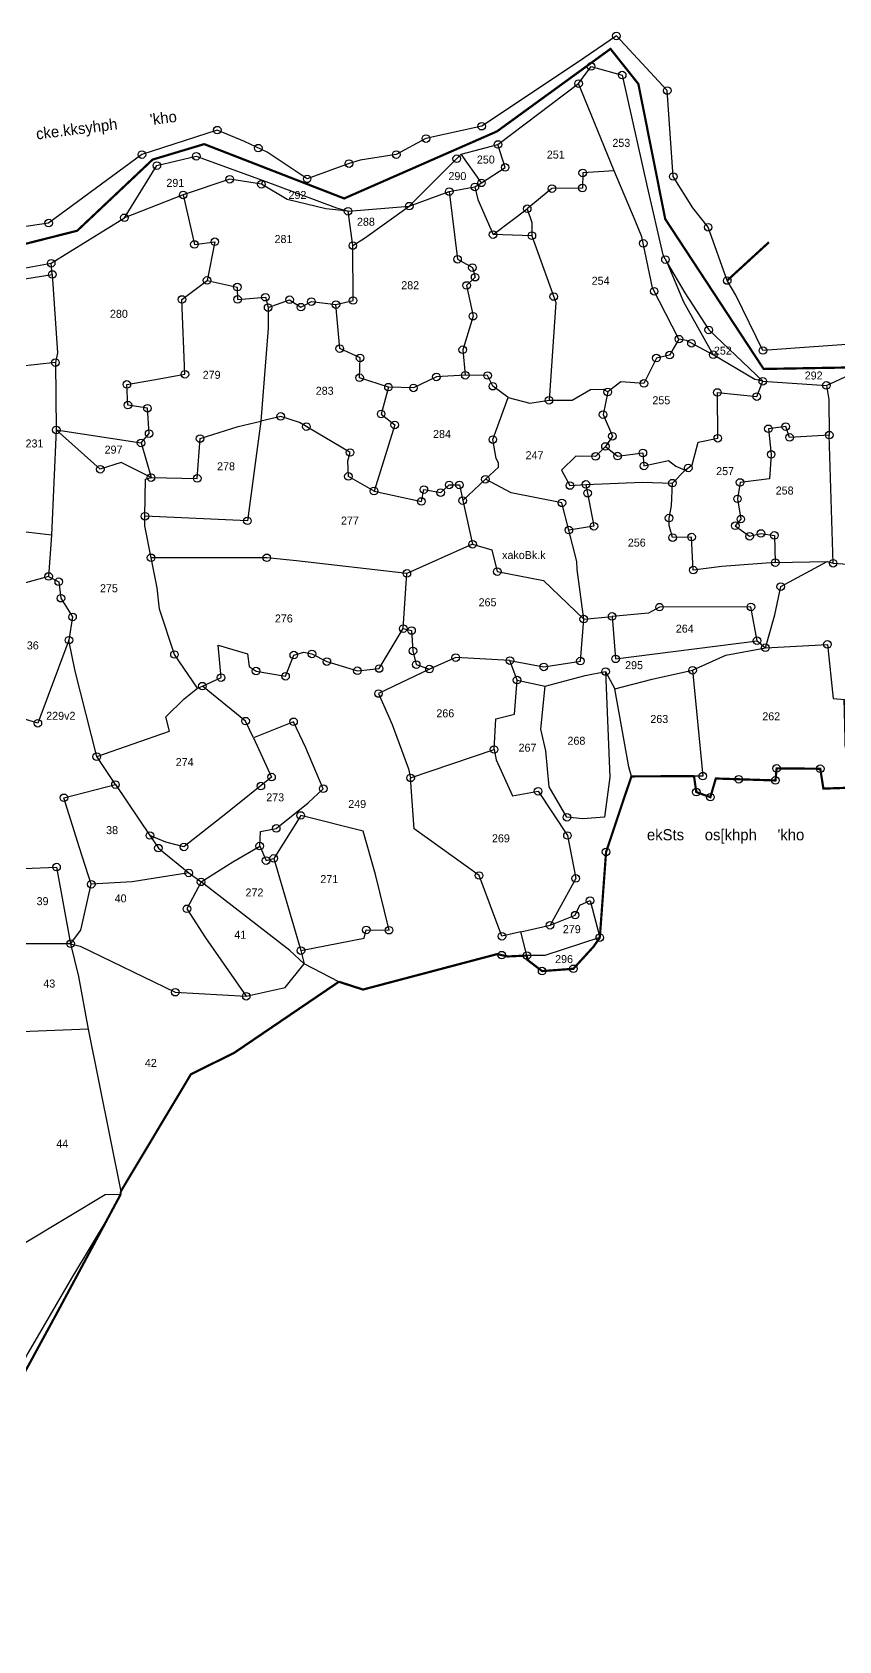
# Model space of a CAD drawing. Header units: feet. Extents: x 59 to 277694, y 0 to 2067228.
# Drawn here: x 396.4 to 577.7, y 138.2 to 500 of the extents above; entities that cross this region are included whole.
import ezdxf
from ezdxf.enums import TextEntityAlignment as Align

# ---------------------------------------------------------------- set-up
doc = ezdxf.new("R2010")
doc.units = ezdxf.units.FT
doc.header["$LTSCALE"] = 0.3
doc.header["$MEASUREMENT"] = 0
doc.linetypes.add('DASHDOT', pattern=[1, 0.5, -0.25, 0, -0.25])
doc.linetypes.add('DIVIDE', pattern=[1.25, 0.5, -0.25, 0, -0.25, 0, -0.25])
for name, color, linetype in [('OFF', 1, 'Continuous'), ('POLY_PARCEL', 6, 'Continuous'), ('POLY_ROAD', 30, 'Continuous'), ('POLY_WATER', 4, 'Continuous'), ('SYM_STONE', 1, 'Continuous'), ('TEXT_MAPIN', 7, 'Continuous'), ('TEXT_MAPOUT', 7, 'Continuous'), ('TEXT_PARCEL', 7, 'Continuous'), ('V_BOUND_LINE', 7, 'Continuous'), ('V_BOUND_STREAM_LINE', 7, 'DASHDOT'), ('V_DIVIDE_LINE', 7, 'DIVIDE')]:
    doc.layers.add(name, color=color, linetype=linetype)
doc.styles.add('TEXT_MAP', font='')
doc.styles.get('TEXT_MAP').set_extended_font_data('Kruti Dev 050')

# ---------------------------------------------------------------- blocks, each defined once
blk = doc.blocks.new('STONE')
blk.add_circle((0, 0), 0.851)

msp = doc.modelspace()

# ---------------------------------------------------------------- linework, layer by layer
at = {"layer": 'OFF'}
for points in [[(559.35, 363.12), (561.22, 361.56)], [(525.3, 356.19), (527.35, 352.28)], [(456.81, 293.44), (457.56, 290.45)]]:
    msp.add_lwpolyline(points, dxfattribs=at)
at = {"layer": 'POLY_PARCEL'}
for points in [[(527.21, 468.84), (519.23, 488.42)], [(497.4, 466.11), (502.72, 469.58), (501.1, 474.74)], [(497.4, 466.11), (492.82, 472.53)], [(447.9, 465.8), (440.78, 466.91), (430.32, 463.39)], [(527.21, 468.84), (520.15, 468.35), (520.09, 464.95), (513.22, 464.82), (507.67, 460.3)], [(541.78, 430.96), (535.82, 442.51), (533.47, 453.95), (531.98, 457.67), (527.21, 468.84)], [(430.32, 463.39), (417.1, 458.25)], [(430.32, 463.39), (432.85, 452.25), (437.44, 452.87), (435.69, 444.16)], [(447.9, 465.8), (448.29, 466.64)], [(467.39, 459.71), (462.38, 460.29), (453.72, 462.4), (447.9, 465.8)], [(481.15, 460.87), (490.15, 464.13)], [(490.15, 464.13), (495.91, 465.18)], [(490.15, 464.13), (492.01, 448.91), (495.35, 447.05), (495.97, 444.89), (494.05, 443.03), (495.49, 436.12), (493.19, 428.58), (493.75, 422.82)], [(495.91, 465.18), (497.4, 466.11)], [(495.91, 465.18), (496.59, 462.34), (500, 454.48)], [(468.47, 451.99), (467.39, 459.71)], [(468.47, 451.99), (471.09, 453.68), (481.15, 460.87)], [(500, 454.48), (507.67, 460.3)], [(507.67, 460.3), (508.72, 457.2), (508.72, 454.23)], [(508.72, 454.23), (500, 454.48)], [(508.72, 454.23), (514.13, 439.17), (512.58, 417.21)], [(464.66, 438.72), (468.53, 439.65), (468.47, 451.99)], [(400.9, 445.5), (402.04, 427.9), (401.6, 425.69)], [(539.18, 448.11), (542.82, 439.35), (549.52, 427.44)], [(420.85, 407.62), (422.67, 409.71), (422.3, 415.4), (417.91, 416.13), (417.66, 420.77), (423.66, 421.82), (430.72, 423.06), (430.04, 439.88), (435.69, 444.16)], [(435.69, 444.16), (442.5, 442.68), (442.56, 439.89), (448.81, 440.39), (449.43, 438.04)], [(449.43, 438.04), (449.43, 433.46), (447.81, 412.5)], [(449.43, 438.04), (454.26, 439.83), (456.8, 438.16), (459.15, 439.4), (464.66, 438.72)], [(476.48, 420.16), (469.98, 422.27), (470.1, 426.72), (465.52, 428.82), (464.66, 438.72)], [(541.78, 430.96), (539.68, 427.38), (536.71, 426.7), (533.92, 421), (528.72, 421.37), (525.77, 419.07)], [(549.52, 427.44), (543.46, 430.65), (541.78, 430.96)], [(560.65, 421.48), (558.87, 421.87), (549.52, 427.44)], [(401.6, 425.69), (389.23, 424.32)], [(401.6, 425.69), (401.79, 410.54)], [(476.48, 420.16), (474.84, 414.12), (477.88, 411.65), (473.23, 396.8)], [(493.75, 422.82), (487.25, 422.45), (482.11, 419.98), (476.48, 420.16)], [(503.42, 417.83), (499.95, 420.37), (498.78, 422.78), (493.75, 422.82)], [(543.22, 401.48), (544.77, 402.65), (546.13, 407.79), (550.53, 408.65), (550.45, 418.96), (559.3, 418.03), (560.65, 421.48)], [(574.96, 420.55), (575.47, 417.41), (575.59, 409.37)], [(498.28, 399.45), (501.19, 402.18), (501.19, 403.17), (500.7, 404.09), (499.95, 408.36), (503.42, 417.83)], [(503.42, 417.83), (508.25, 416.53), (512.58, 417.21)], [(512.58, 417.21), (517.78, 417.21), (521.87, 419.62), (524.72, 419.69), (525.77, 419.07)], [(525.77, 419.07), (524.72, 413.99), (526.82, 409.11), (525.27, 406.82)], [(447.81, 412.5), (444.77, 390.09), (421.74, 391.13)], [(423.1, 399.81), (433.5, 399.63), (434.12, 408.6), (442.67, 411.32), (447.81, 412.5)], [(473.23, 396.8), (467.48, 400.08), (467.35, 403.61), (467.85, 405.46), (456.46, 412.21), (452.25, 413.57), (447.81, 412.5)], [(401.79, 410.54), (400.74, 386.88)], [(423.1, 399.81), (416.4, 403.19), (411.69, 401.7), (401.79, 410.54)], [(401.79, 410.54), (420.85, 407.62)], [(575.59, 409.37), (566.68, 408.87), (565.81, 411.28), (561.91, 410.79), (562.53, 405.03), (562.16, 399.53), (555.54, 398.72), (554.96, 395.04), (555.71, 390.47), (554.47, 388.98), (557.69, 386.63), (560.22, 387.25), (563.26, 386.81), (563.44, 380.69)], [(576.47, 380.54), (575.59, 409.37)], [(420.85, 407.62), (423.1, 399.81)], [(525.27, 406.82), (523.05, 404.59), (518.59, 404.65), (515.37, 401.5), (517.29, 398.03), (520.88, 398.28)], [(525.27, 406.82), (527.98, 404.67), (533.68, 405.35), (533.92, 402.44), (539.43, 403.68), (541.1, 402.38), (543.22, 401.48)], [(421.74, 391.13), (421.87, 399.44), (423.1, 399.81)], [(473.23, 396.8), (483.88, 394.45), (484.44, 397.11), (488.22, 396.43), (490.13, 398.16), (492.42, 398.16), (493.17, 394.64)], [(493.17, 394.64), (498.28, 399.45)], [(517.04, 388.01), (515.49, 394.13), (504.04, 396.42), (498.28, 399.45)], [(520.88, 398.28), (522.67, 388.87), (517.04, 388.01)], [(520.88, 398.28), (533.59, 398.82), (540.31, 398.57)], [(563.44, 380.69), (551.46, 379.82), (545.02, 379.02), (544.65, 386.44), (540.38, 386.32), (539.57, 389.04), (539.57, 390.71), (540.13, 393.5), (540.31, 398.57)], [(540.31, 398.57), (543.22, 401.48)], [(493.17, 394.64), (495.41, 384.82)], [(423.1, 381.78), (421.74, 388.96), (421.74, 391.13)], [(400.74, 386.88), (387.93, 388.37)], [(520.38, 368), (518.9, 379.18), (518.84, 380.97), (517.04, 388.01)], [(400.74, 386.88), (400.07, 377.58)], [(495.41, 384.82), (480.62, 378.26)], [(495.41, 384.82), (499.71, 383.57), (500.95, 378.68), (511.35, 376.64), (520.38, 368)], [(480.62, 378.26), (455.79, 381.1), (449.13, 381.78), (423.1, 381.78)], [(433.57, 352.48), (428.37, 360.03), (425.03, 370.24), (424.47, 375), (423.1, 381.78)], [(561.22, 361.56), (563.35, 368.97), (564.67, 375.31), (575.14, 380.95)], [(563.44, 380.69), (575.14, 380.95)], [(575.14, 380.95), (576.47, 380.54)], [(576.47, 380.54), (596.22, 379.24), (600.4, 378.87)], [(400.07, 377.58), (388.56, 374.46)], [(400.07, 377.58), (402.36, 376.4), (402.85, 372.69), (405.45, 368.48), (404.64, 363.25)], [(479.81, 365.85), (480.62, 378.26)], [(434.64, 352.91), (438.85, 354.83), (438.2, 362.09), (444.8, 360.21), (445.17, 357.36), (446.72, 356.31), (453.34, 355.14), (455.2, 359.9), (457.43, 360.52), (459.28, 360.15), (462.63, 358.42), (469.5, 356.37), (474.39, 356.87), (479.81, 365.85)], [(479.81, 365.85), (481.67, 365.42), (481.98, 360.84), (482.72, 357.75), (485.7, 356.76)], [(503.79, 358.66), (511.41, 357.24), (519.64, 358.54), (520.38, 368)], [(520.38, 368), (526.77, 368.61)], [(404.64, 363.25), (397.65, 344.56), (389.79, 347.02)], [(410.89, 337.05), (406.06, 356.31), (404.64, 363.25)], [(561.22, 361.56), (575.17, 362.31), (576.47, 350.12), (579.01, 349.92)], [(503.79, 358.66), (491.6, 359.34), (485.7, 356.76)], [(505.4, 354.27), (503.79, 358.66)], [(544.87, 356.49), (552.3, 359.89), (561.22, 361.56)], [(485.7, 356.76), (474.24, 351.25), (477.33, 344.29), (480.98, 334.32), (481.47, 332.28)], [(531.1, 332.61), (530.51, 334.77), (527.35, 352.28), (535.77, 354.51), (544.87, 356.49)], [(544.87, 356.49), (547.16, 332.67), (545.18, 332.67)], [(410.89, 337.05), (427.24, 342.82), (426.43, 346.04), (430.54, 350.07), (433.57, 352.48)], [(433.57, 352.48), (434.64, 352.91)], [(446.12, 341.26), (444.36, 345.04), (434.64, 352.91)], [(500.23, 338.66), (500.6, 345.58), (504.84, 346.6), (505.4, 354.27)], [(505.4, 354.27), (511.74, 352.91)], [(447.53, 316.95), (447.72, 320.23), (451.24, 320.91), (458.42, 326.7), (461.83, 329.85), (457.93, 339.07), (455.14, 344.89), (446.12, 341.26)], [(446.12, 341.26), (450.19, 332.45), (439.91, 324.16), (430.5, 316.74), (426.42, 317.85), (422.84, 319.32)], [(415.1, 330.77), (410.89, 337.05)], [(481.47, 332.28), (500.23, 338.66)], [(500.23, 338.66), (500.7, 336.31), (504.35, 328.27), (510.11, 329.26), (516.73, 319.32), (518.59, 309.67), (512.82, 299.12)], [(409.66, 308.34), (406.99, 316.54), (403.52, 327.8), (415.1, 330.77)], [(415.1, 330.77), (422.84, 319.32)], [(506.26, 297.64), (501.99, 296.65), (496.85, 310.32), (482.28, 320.81), (481.47, 332.28)], [(422.84, 319.32), (424.76, 316.48), (431.58, 310.9)], [(434.34, 308.89), (441.46, 313.43), (447.53, 316.95)], [(447.53, 316.95), (448.95, 313.68), (450.68, 314.17)], [(394.61, 311.9), (401.85, 312.21), (405.01, 294.98)], [(405.01, 294.98), (407.31, 298.01), (409.66, 308.34)], [(431.58, 310.9), (418.89, 308.86), (409.66, 308.34)], [(434.34, 308.89), (431.18, 302.83), (435.33, 296.27), (444.49, 283.15)], [(431.58, 310.9), (434.34, 308.89)], [(457.56, 290.45), (454.34, 293.42), (434.34, 308.89)], [(512.82, 299.12), (518.46, 301.41), (519.51, 303.64), (521.8, 304.69), (524, 296.35)], [(506.26, 297.64), (512.82, 299.12)], [(507.62, 292.32), (506.26, 297.64)], [(405.01, 294.98), (393.38, 294.98)], [(405.01, 294.98), (407.13, 294.46), (428.55, 284.07), (444.49, 283.15)], [(405.01, 294.98), (406.82, 287.59), (408.99, 275.78)], [(524, 296.35), (511.65, 292.32), (507.62, 292.32)], [(444.49, 283.15), (453.22, 285.13), (457.56, 290.45)], [(465.33, 286.42), (457.56, 290.45)], [(408.99, 275.78), (393.99, 275.14)], [(408.99, 275.78), (416.27, 239.22)], [(416.27, 238.6), (412.81, 238.48), (385.45, 222.06)]]:
    msp.add_lwpolyline(points, dxfattribs=at)
for points in [[(526.77, 368.61), (527.55, 359.05), (559.35, 363.12), (557.99, 370.73), (537.42, 370.68), (534.96, 369.32)], [(511.74, 352.91), (520.72, 355.27), (525.3, 356.19), (526.22, 332.41), (525.04, 323.42), (520.21, 323.05), (516.62, 323.42), (512.59, 330.23), (511.85, 338.33), (510.74, 343.22)], [(450.68, 314.17), (456.81, 293.44), (470.99, 296.23), (471.48, 298.08), (476.62, 298.02), (473.53, 310.58), (470.8, 320.29), (456.75, 323.82)]]:
    msp.add_lwpolyline(points, close=True, dxfattribs=at)
at = {"layer": 'POLY_ROAD'}
for points in [[(386.49, 425.12), (386.89, 441.82), (392.31, 444.12), (400.9, 445.5)], [(400.9, 445.5), (400.65, 448.03)], [(413.63, 233.68), (405.19, 219.72), (395.37, 202.85), (386.55, 186.14), (379.32, 172.26), (372.23, 158.72), (367.72, 150.45), (370.02, 158.63), (375.34, 181.14), (379.44, 198.92), (385.45, 222.06)]]:
    msp.add_lwpolyline(points, dxfattribs=at)
at = {"layer": 'POLY_WATER'}
for points in [[(588.84, 430.42), (560.68, 428.4), (554.59, 440.88), (552.64, 444.14), (548.36, 456.11), (544.94, 460.46), (540.51, 467.54), (539.17, 486.87), (527.74, 499.15), (518.95, 493.16), (497.44, 478.85), (484.92, 476.05), (478.23, 472.47), (470.14, 471.23), (467.61, 470.43), (458.2, 467.01), (449.18, 472.99), (444.12, 475.4), (437.98, 477.97), (421.06, 472.46), (400.06, 457.07), (381.2, 454.24)], [(519.23, 488.42), (522.03, 492.3), (529.03, 490.36), (534.63, 465.25), (538.14, 449.9), (539.18, 448.11)], [(501.1, 474.74), (519.23, 488.42)], [(492.82, 472.53), (501.1, 474.74)], [(417.1, 458.25), (424.41, 469.98), (433.28, 472.08), (448.29, 466.64)], [(481.15, 460.87), (492.82, 472.53)], [(448.29, 466.64), (464.82, 460.48), (467.39, 459.71)], [(467.39, 459.71), (481.15, 460.87)], [(400.65, 448.03), (417.1, 458.25)], [(383.69, 442.83), (393.26, 446.71), (400.65, 448.03)], [(539.18, 448.11), (543.12, 441.35), (548.49, 433.03), (560.65, 421.48)], [(560.65, 421.48), (574.96, 420.55)], [(574.96, 420.55), (580.17, 422.96), (605.96, 420), (608.06, 419.46)]]:
    msp.add_lwpolyline(points, dxfattribs=at)
at = {"layer": 'V_BOUND_LINE', "const_width": 0.5}
for points in [[(579.01, 349.92), (579.27, 339.24), (583.21, 338.89), (582.69, 332.14), (581.99, 330.13), (574.27, 329.86), (573.57, 334.33), (563.76, 334.42), (563.49, 331.7), (550.08, 332.14), (548.86, 327.94), (545.7, 329.08), (545.18, 332.67)], [(545.18, 332.67), (531.1, 332.61)], [(531.1, 332.61), (525.41, 315.62), (524, 296.35)], [(524, 296.35), (522.6, 294.33), (518.05, 289.34), (511.03, 288.82), (507.7, 291.36), (507.62, 292.32)], [(507.62, 292.32), (503.28, 292.11), (500.91, 292.64), (470.76, 284.67), (465.33, 286.42)], [(465.33, 286.42), (441.8, 270.44), (432.07, 265.62), (416.27, 239.22)], [(416.27, 238.6), (413.63, 233.68)], [(416.27, 239.22), (416.27, 238.6)], [(413.63, 233.68), (402.23, 212.45), (386.63, 183.72), (376.88, 166.22), (371.09, 155.1), (367.41, 148.62), (366.6, 144.01), (361.7, 139.02), (363.01, 144.27)]]:
    msp.add_lwpolyline(points, dxfattribs=at)
at = {"layer": 'V_BOUND_STREAM_LINE', "ltscale": 10, "const_width": 0.5, "flags": 128}
msp.add_lwpolyline([(91.34, 370.19), (114.41, 368.98), (147.42, 430.71), (202.27, 466.57), (248.46, 482.81), (284.1, 496.55), (317.52, 481.7), (341.2, 454.56), (373.54, 446.99), (406.5, 455.34), (423.45, 471.34), (435.05, 474.82), (466.52, 462.6), (500.87, 477.68), (526.4, 496.24), (532.67, 488.36), (538.71, 457.97), (560.83, 424.25), (613.98, 425.18), (621.18, 430.28), (637.31, 448.18)], dxfattribs=at)
at = {"layer": 'V_DIVIDE_LINE', "ltscale": 10, "const_width": 0.5, "flags": 128}
msp.add_lwpolyline([(552.64, 444.14), (562.02, 452.75)], dxfattribs=at)

# ---------------------------------------------------------------- block references
at = {"layer": 'SYM_STONE'}
for p in [(527.74, 499.15), (522.03, 492.3), (519.23, 488.42), (529.03, 490.36), (539.17, 486.87), (437.98, 477.97), (497.44, 478.85), (447.22, 473.92), (484.92, 476.05), (501.1, 474.74), (421.06, 472.46), (424.41, 469.98), (433.28, 472.08), (467.61, 470.43), (478.23, 472.47), (491.82, 471.54), (502.72, 469.58), (440.78, 466.91), (458.2, 467.01), (497.4, 466.11), (520.15, 468.35), (540.51, 467.54), (430.32, 463.39), (447.9, 465.8), (490.15, 464.13), (495.91, 465.18), (513.22, 464.82), (520.09, 464.95), (467.39, 459.71), (481.15, 460.87), (507.67, 460.3), (400.06, 457.07), (417.1, 458.25), (548.36, 456.11), (432.85, 452.25), (437.44, 452.87), (468.47, 451.99), (500, 454.48), (508.72, 454.23), (533.77, 452.48), (400.65, 448.03), (492.01, 448.91), (538.76, 448.84), (400.9, 445.5), (495.35, 447.05), (495.97, 444.89), (435.69, 444.16), (442.5, 442.68), (494.05, 443.03), (536.22, 441.73), (552.64, 444.14), (430.04, 439.88), (442.56, 439.89), (448.81, 440.39), (449.43, 438.04), (454.26, 439.83), (456.8, 438.16), (459.15, 439.4), (464.66, 438.72), (468.53, 439.65), (513.64, 440.54), (495.49, 436.12), (541.78, 430.96), (544.61, 430.04), (548.49, 433.03), (465.52, 428.82), (470.1, 426.72), (493.19, 428.58), (536.71, 426.7), (539.68, 427.38), (549.52, 427.44), (560.68, 428.4), (401.6, 425.69), (430.72, 423.06), (493.75, 422.82), (498.78, 422.78), (417.66, 420.77), (469.98, 422.27), (476.48, 420.16), (482.11, 419.98), (487.25, 422.45), (499.95, 420.37), (525.77, 419.07), (533.92, 421), (550.45, 418.96), (560.65, 421.48), (574.96, 420.55), (417.91, 416.13), (422.3, 415.4), (512.58, 417.21), (559.3, 418.03), (452.25, 413.57), (474.84, 414.12), (477.88, 411.65), (524.72, 413.99), (401.79, 410.54), (422.67, 409.71), (434.12, 408.6), (458.02, 411.28), (499.95, 408.36), (526.82, 409.11), (550.53, 408.65), (561.91, 410.79), (565.81, 411.28), (566.68, 408.87), (575.59, 409.37), (420.85, 407.62), (467.85, 405.46), (523.05, 404.59), (525.27, 406.82), (527.98, 404.67), (533.68, 405.35), (562.53, 405.03), (411.69, 401.7), (533.92, 402.44), (543.89, 401.99), (423.1, 399.81), (433.5, 399.63), (467.48, 400.08), (490.13, 398.16), (492.42, 398.16), (498.28, 399.45), (517.29, 398.03), (520.88, 398.28), (540.31, 398.57), (555.54, 398.72), (473.23, 396.8), (483.88, 394.45), (484.44, 397.11), (488.22, 396.43), (493.17, 394.64), (515.49, 394.13), (521.25, 396.31), (554.96, 395.04), (421.74, 391.13), (444.77, 390.09), (539.57, 390.71), (555.71, 390.47), (517.04, 388.01), (522.67, 388.87), (540.38, 386.32), (544.65, 386.44), (554.47, 388.98), (557.69, 386.63), (560.22, 387.25), (563.26, 386.81), (495.41, 384.82), (423.1, 381.78), (449.13, 381.78), (563.44, 380.69), (576.47, 380.54), (400.07, 377.58), (402.36, 376.4), (480.62, 378.26), (500.95, 378.68), (545.02, 379.02), (402.85, 372.69), (564.67, 375.31), (405.45, 368.48), (526.77, 368.61), (537.42, 370.68), (557.99, 370.73), (479.81, 365.85), (481.67, 365.42), (520.38, 368), (404.64, 363.25), (559.35, 363.12), (561.22, 361.56), (575.17, 362.31), (428.37, 360.03), (455.2, 359.9), (459.28, 360.15), (462.63, 358.42), (481.98, 360.84), (482.72, 357.75), (491.6, 359.34), (503.79, 358.66), (519.64, 358.54), (527.55, 359.05), (438.85, 354.83), (446.72, 356.31), (453.34, 355.14), (469.5, 356.37), (474.39, 356.87), (485.7, 356.76), (505.4, 354.27), (511.41, 357.24), (525.3, 356.19), (544.87, 356.49), (434.64, 352.91), (474.24, 351.25), (397.65, 344.56), (444.36, 345.04), (455.14, 344.89), (410.89, 337.05), (500.23, 338.66), (450.19, 332.45), (481.47, 332.28), (547.16, 332.67), (563.76, 334.42), (573.57, 334.33), (415.1, 330.77), (447.79, 330.44), (461.83, 329.85), (510.11, 329.26), (545.7, 329.08), (555.23, 331.97), (563.49, 331.7), (403.52, 327.8), (548.86, 327.94), (456.75, 323.82), (516.62, 323.42), (422.84, 319.32), (451.24, 320.91), (516.73, 319.32), (424.76, 316.48), (430.5, 316.74), (447.53, 316.95), (450.68, 314.17), (525.41, 315.62), (401.85, 312.21), (431.58, 310.9), (448.95, 313.68), (496.85, 310.32), (409.66, 308.34), (434.34, 308.89), (518.59, 309.67), (521.8, 304.69), (431.18, 302.83), (518.46, 301.41), (471.48, 298.08), (476.62, 298.02), (501.99, 296.65), (512.82, 299.12), (524, 296.35), (405.01, 294.98), (456.81, 293.44), (501.95, 292.41), (507.62, 292.32), (511.03, 288.82), (518.05, 289.34), (428.55, 284.07), (444.49, 283.15)]:
    msp.add_blockref('STONE', p, dxfattribs=at)

# ---------------------------------------------------------------- texts
at = {"layer": 'TEXT_MAPIN', "style": 'TEXT_MAP'}
msp.add_text('xakoBk.k', height=1.8, dxfattribs=at).set_placement((502.03, 381.5))
at = {"layer": 'TEXT_MAPOUT', "style": 'TEXT_MAP'}
msp.add_text("cke.kksyhph        'kho", height=2.5, rotation=7.2039, dxfattribs=at).set_placement((397.41, 475.85))
msp.add_text("ekSts     os[khph     'kho", height=2.5, dxfattribs=at).set_placement((534.59, 318.24))
at = {"layer": 'TEXT_PARCEL', "style": 'TEXT_MAP'}
for s, p in [('253', (528.84, 474.21)), ('250', (498.37, 470.45)), ('251', (514.1, 471.56)), ('291', (428.57, 465.21)), ('290', (491.98, 466.74)), ('292', (456.02, 462.47)), ('288', (471.41, 456.46)), ('281', (452.88, 452.57)), ('282', (481.37, 442.19)), ('254', (524.18, 443.19)), ('280', (415.87, 435.75)), ('252', (551.66, 427.47)), ('279', (436.72, 422.03)), ('292', (572.08, 421.88)), ('283', (462.14, 418.45)), ('255', (537.83, 416.31)), ('284', (488.52, 408.72)), ('231', (396.89, 406.59)), ('297', (414.67, 405.21)), ('247', (509.32, 403.95)), ('278', (439.96, 401.46)), ('257', (552.17, 400.38)), ('258', (565.56, 396.01)), ('277', (467.81, 389.25)), ('256', (532.31, 384.29)), ('275', (413.63, 374.03)), ('265', (498.76, 370.88)), ('276', (452.96, 367.23)), ('264', (543.09, 364.95)), ('36', (396.51, 361.17)), ('295', (531.7, 356.73)), ('266', (489.26, 345.9)), ('229v2', (402.81, 345.34)), ('263', (537.37, 344.62)), ('262', (562.54, 345.23)), ('268', (518.74, 339.73)), ('274', (430.66, 334.94)), ('267', (507.74, 338.17)), ('273', (451.02, 327)), ('249', (469.45, 325.51)), ('38', (414.34, 319.63)), ('269', (501.76, 317.78)), ('271', (463.17, 308.6)), ('39', (398.71, 303.65)), ('40', (416.26, 304.27)), ('272', (446.35, 305.6)), ('41', (443.16, 296.1)), ('279', (517.7, 297.35)), ('296', (515.96, 290.62)), ('43', (400.22, 285.12)), ('42', (423.05, 267.27)), ('44', (403.13, 249.09))]:
    msp.add_text(s, height=1.8, dxfattribs=at).set_placement(p, align=Align.CENTER)

doc.saveas('drawing.dxf')
